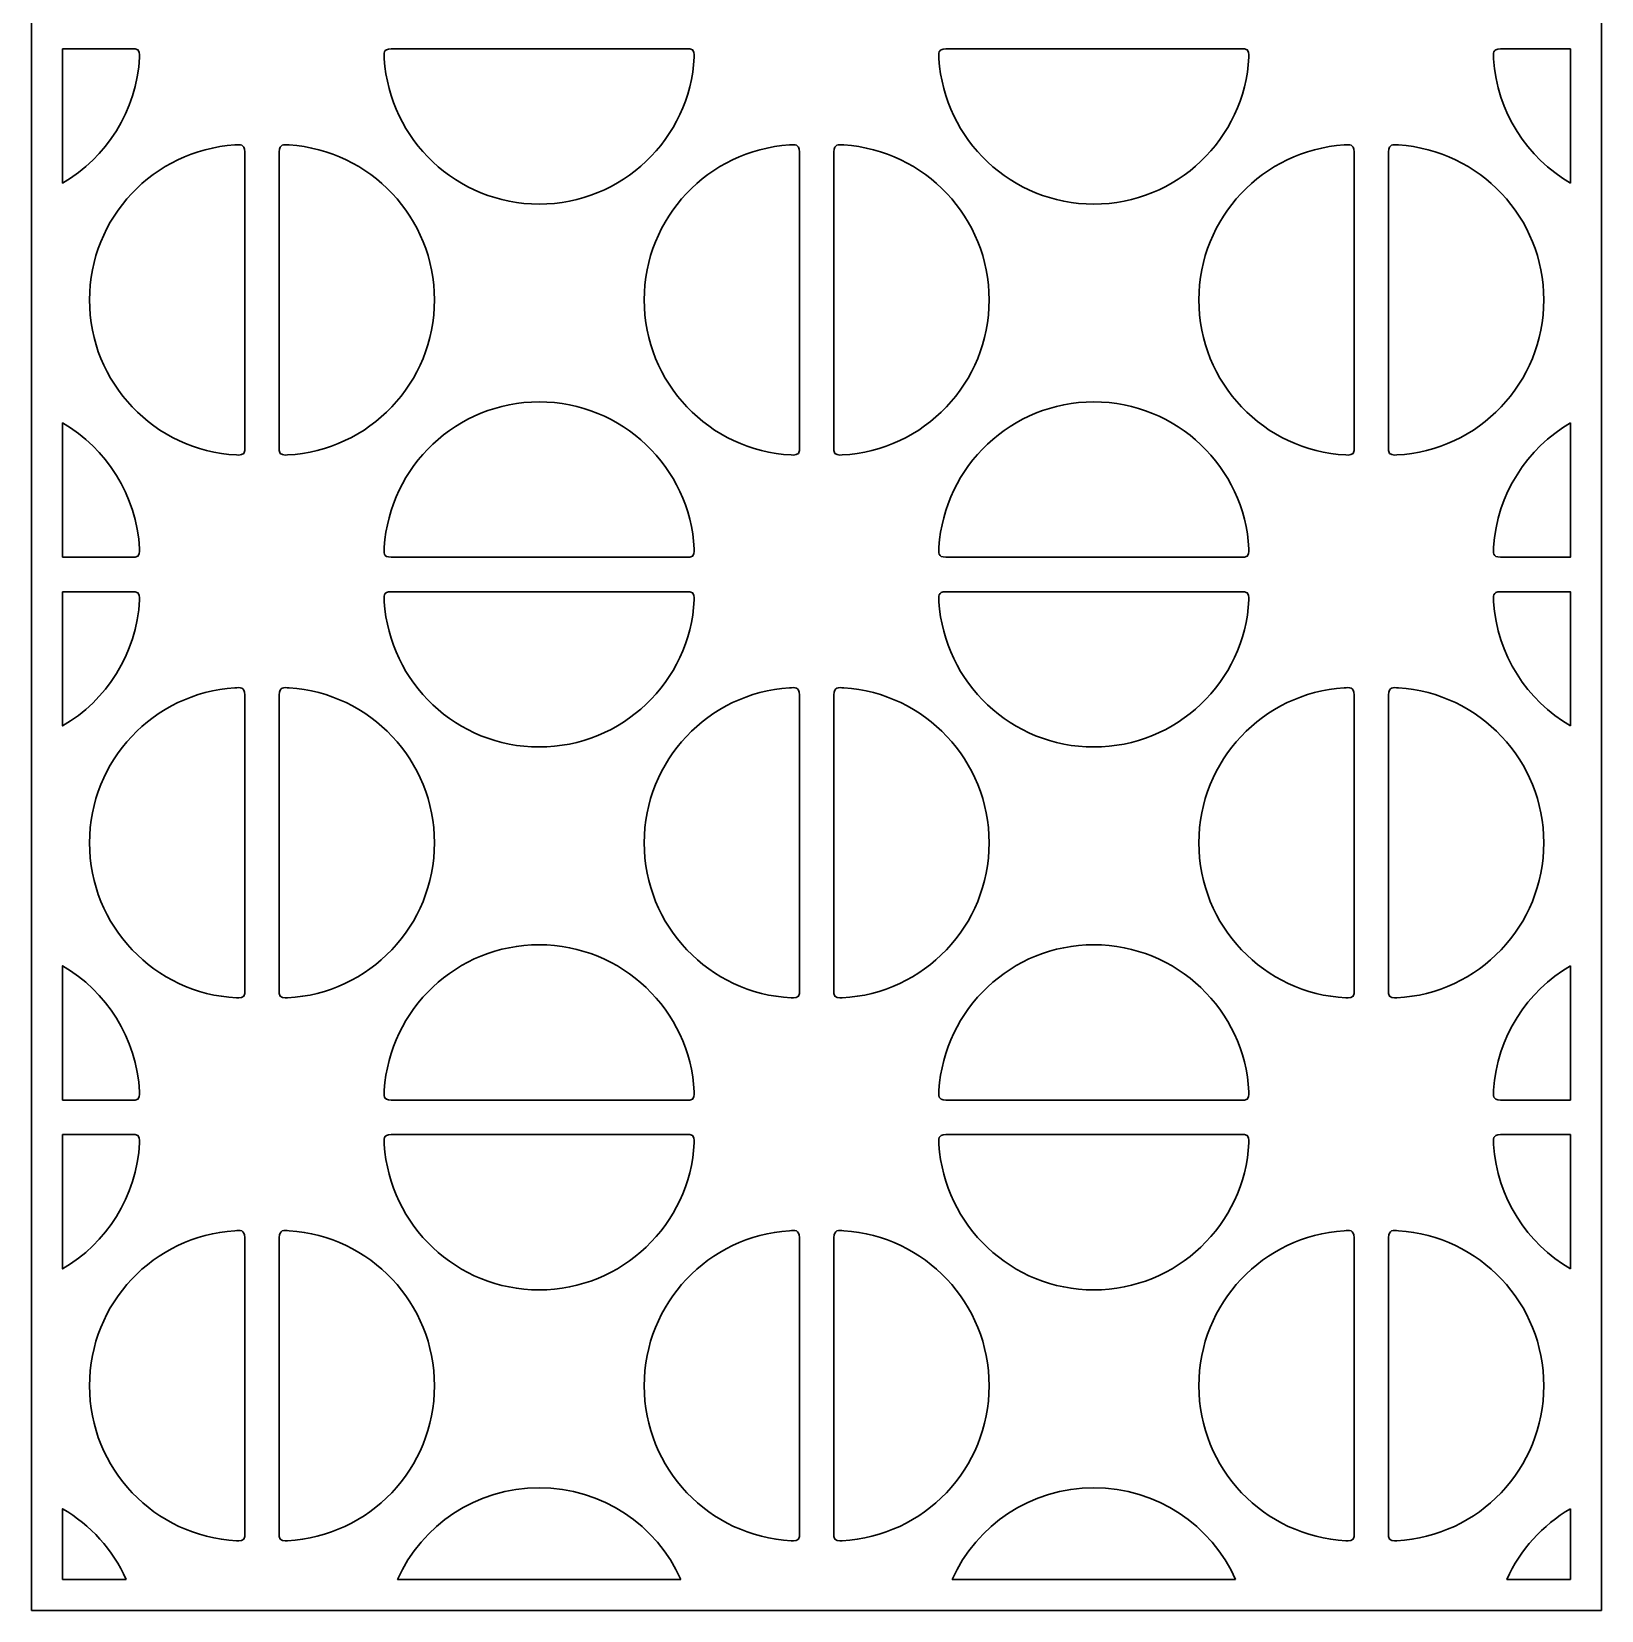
# Model space of a CAD drawing. Header units: centimetres. Extents: x -8.8 to -2.9, y -2.8 to 9.
# Drawn here: x -8.79 to -2.91, y -2.82 to 3.09 of the extents above; entities that cross this region are included whole.
import ezdxf

# ---------------------------------------------------------------- set-up
doc = ezdxf.new("R2010")
doc.units = ezdxf.units.CM
doc.header["$MEASUREMENT"] = 0
doc.layers.add('layer 1', color=7, linetype='Continuous')

msp = doc.modelspace()

# ---------------------------------------------------------------- linework, layer by layer
at = {"layer": 'layer 1', "color": 250, "lineweight": 30}
for points, knots in [([(-8.78518, 9.00077), (-8.78518, 9.00077), (-2.90645, 9.00077), (-2.90645, 9.00077), (-2.90645, 9.00077), (-2.90645, 9.00077), (-2.90645, -2.82063), (-2.90645, -2.82063), (-2.90645, -2.82063), (-2.90645, -2.82063), (-8.78518, -2.82063), (-8.78518, -2.82063), (-8.78518, -2.82063), (-8.78518, -2.82063), (-8.78518, 9.00077), (-8.78518, 9.00077)], [0, 0, 0, 0, 0.2, 0.2, 0.2, 0.2, 0.4, 0.4, 0.4, 0.4, 0.6, 0.6, 0.6, 0.6, 1, 1, 1, 1]), ([(-8.66925, 3.02538), (-8.66925, 3.02538), (-8.3971, 3.02538), (-8.3971, 3.02538), (-8.3971, 3.02538), (-8.37933, 3.02538), (-8.38033, 3.00256), (-8.38087, 2.99461), (-8.38087, 2.99461), (-8.3914, 2.79304), (-8.50465, 2.61863), (-8.66925, 2.52276), (-8.66925, 2.52276), (-8.66925, 2.52276), (-8.66925, 3.02538), (-8.66925, 3.02538)], [0, 0, 0, 0, 0.2, 0.2, 0.2, 0.2, 0.4, 0.4, 0.4, 0.4, 0.6, 0.6, 0.6, 0.6, 1, 1, 1, 1]), ([(-6.88419, 3.02538), (-6.88419, 3.02538), (-6.31998, 3.02538), (-6.31998, 3.02538), (-6.31998, 3.02538), (-6.30221, 3.02538), (-6.30321, 3.00256), (-6.30375, 2.99461), (-6.30375, 2.99461), (-6.31977, 2.68794), (-6.57355, 2.44412), (-6.88419, 2.44412), (-6.88419, 2.44412), (-7.19262, 2.44412), (-7.44501, 2.68448), (-7.46427, 2.98806), (-7.46427, 2.98806), (-7.46601, 3.00865), (-7.46872, 3.02501), (-7.43872, 3.02538), (-7.43872, 3.02538), (-7.43872, 3.02538), (-6.88419, 3.02538), (-6.88419, 3.02538)], [0, 0, 0, 0, 0.1428571, 0.1428571, 0.1428571, 0.1428571, 0.2857143, 0.2857143, 0.2857143, 0.2857143, 0.4285714, 0.4285714, 0.4285714, 0.4285714, 0.5714286, 0.5714286, 0.5714286, 0.5714286, 0.7142857, 0.7142857, 0.7142857, 0.7142857, 1, 1, 1, 1]), ([(-4.80706, 3.02538), (-4.80706, 3.02538), (-4.24286, 3.02538), (-4.24286, 3.02538), (-4.24286, 3.02538), (-4.22508, 3.02538), (-4.22609, 3.00256), (-4.22662, 2.99461), (-4.22662, 2.99461), (-4.24264, 2.68794), (-4.49643, 2.44412), (-4.80706, 2.44412), (-4.80706, 2.44412), (-5.1155, 2.44412), (-5.36788, 2.68448), (-5.38715, 2.98806), (-5.38715, 2.98806), (-5.38888, 3.00865), (-5.3916, 3.02501), (-5.3616, 3.02538), (-5.3616, 3.02538), (-5.3616, 3.02538), (-4.80706, 3.02538), (-4.80706, 3.02538)], [0, 0, 0, 0, 0.1428571, 0.1428571, 0.1428571, 0.1428571, 0.2857143, 0.2857143, 0.2857143, 0.2857143, 0.4285714, 0.4285714, 0.4285714, 0.4285714, 0.5714286, 0.5714286, 0.5714286, 0.5714286, 0.7142857, 0.7142857, 0.7142857, 0.7142857, 1, 1, 1, 1]), ([(-3.02238, 2.52298), (-3.185, 2.61786), (-3.29742, 2.78942), (-3.31002, 2.98806), (-3.31002, 2.98806), (-3.31176, 3.00865), (-3.31448, 3.02501), (-3.28447, 3.02538), (-3.28447, 3.02538), (-3.28447, 3.02538), (-3.02238, 3.02538), (-3.02238, 3.02538), (-3.02238, 3.02538), (-3.02238, 3.02538), (-3.02238, 2.52298), (-3.02238, 2.52298)], [0, 0, 0, 0, 0.2, 0.2, 0.2, 0.2, 0.4, 0.4, 0.4, 0.4, 0.6, 0.6, 0.6, 0.6, 1, 1, 1, 1]), ([(-7.98702, 2.08544), (-7.98702, 2.08544), (-7.98702, 1.52123), (-7.98702, 1.52123), (-7.98702, 1.52123), (-7.98702, 1.50346), (-8.00984, 1.50446), (-8.01779, 1.505), (-8.01779, 1.505), (-8.32446, 1.52102), (-8.56828, 1.7748), (-8.56828, 2.08544), (-8.56828, 2.08544), (-8.56828, 2.39387), (-8.32792, 2.64626), (-8.02433, 2.66552), (-8.02433, 2.66552), (-8.00375, 2.66726), (-7.98739, 2.66997), (-7.98702, 2.63997), (-7.98702, 2.63997), (-7.98702, 2.63997), (-7.98702, 2.08544), (-7.98702, 2.08544)], [0, 0, 0, 0, 0.1428571, 0.1428571, 0.1428571, 0.1428571, 0.2857143, 0.2857143, 0.2857143, 0.2857143, 0.4285714, 0.4285714, 0.4285714, 0.4285714, 0.5714286, 0.5714286, 0.5714286, 0.5714286, 0.7142857, 0.7142857, 0.7142857, 0.7142857, 1, 1, 1, 1]), ([(-7.85764, 2.08544), (-7.85764, 2.08544), (-7.85764, 1.52123), (-7.85764, 1.52123), (-7.85764, 1.52123), (-7.85764, 1.50346), (-7.83482, 1.50446), (-7.82687, 1.505), (-7.82687, 1.505), (-7.5202, 1.52102), (-7.27638, 1.7748), (-7.27638, 2.08544), (-7.27638, 2.08544), (-7.27638, 2.39387), (-7.51674, 2.64626), (-7.82032, 2.66552), (-7.82032, 2.66552), (-7.84091, 2.66726), (-7.85727, 2.66997), (-7.85764, 2.63997), (-7.85764, 2.63997), (-7.85764, 2.63997), (-7.85764, 2.08544), (-7.85764, 2.08544)], [0, 0, 0, 0, 0.1428571, 0.1428571, 0.1428571, 0.1428571, 0.2857143, 0.2857143, 0.2857143, 0.2857143, 0.4285714, 0.4285714, 0.4285714, 0.4285714, 0.5714286, 0.5714286, 0.5714286, 0.5714286, 0.7142857, 0.7142857, 0.7142857, 0.7142857, 1, 1, 1, 1]), ([(-5.9099, 2.08544), (-5.9099, 2.08544), (-5.9099, 1.52123), (-5.9099, 1.52123), (-5.9099, 1.52123), (-5.9099, 1.50346), (-5.93272, 1.50446), (-5.94066, 1.505), (-5.94066, 1.505), (-6.24733, 1.52102), (-6.49115, 1.7748), (-6.49115, 2.08544), (-6.49115, 2.08544), (-6.49115, 2.39387), (-6.25079, 2.64626), (-5.94721, 2.66552), (-5.94721, 2.66552), (-5.92662, 2.66726), (-5.91026, 2.66997), (-5.9099, 2.63997), (-5.9099, 2.63997), (-5.9099, 2.63997), (-5.9099, 2.08544), (-5.9099, 2.08544)], [0, 0, 0, 0, 0.1428571, 0.1428571, 0.1428571, 0.1428571, 0.2857143, 0.2857143, 0.2857143, 0.2857143, 0.4285714, 0.4285714, 0.4285714, 0.4285714, 0.5714286, 0.5714286, 0.5714286, 0.5714286, 0.7142857, 0.7142857, 0.7142857, 0.7142857, 1, 1, 1, 1]), ([(-5.78052, 2.08544), (-5.78052, 2.08544), (-5.78052, 1.52123), (-5.78052, 1.52123), (-5.78052, 1.52123), (-5.78052, 1.50346), (-5.75769, 1.50446), (-5.74974, 1.505), (-5.74974, 1.505), (-5.44308, 1.52102), (-5.19926, 1.7748), (-5.19926, 2.08544), (-5.19926, 2.08544), (-5.19926, 2.39387), (-5.43961, 2.64626), (-5.7432, 2.66552), (-5.7432, 2.66552), (-5.76379, 2.66726), (-5.78015, 2.66997), (-5.78052, 2.63997), (-5.78052, 2.63997), (-5.78052, 2.63997), (-5.78052, 2.08544), (-5.78052, 2.08544)], [0, 0, 0, 0, 0.1428571, 0.1428571, 0.1428571, 0.1428571, 0.2857143, 0.2857143, 0.2857143, 0.2857143, 0.4285714, 0.4285714, 0.4285714, 0.4285714, 0.5714286, 0.5714286, 0.5714286, 0.5714286, 0.7142857, 0.7142857, 0.7142857, 0.7142857, 1, 1, 1, 1]), ([(-3.83277, 2.08544), (-3.83277, 2.08544), (-3.83277, 1.52123), (-3.83277, 1.52123), (-3.83277, 1.52123), (-3.83277, 1.50346), (-3.85559, 1.50446), (-3.86354, 1.505), (-3.86354, 1.505), (-4.17021, 1.52102), (-4.41403, 1.7748), (-4.41403, 2.08544), (-4.41403, 2.08544), (-4.41403, 2.39387), (-4.17367, 2.64626), (-3.87009, 2.66552), (-3.87009, 2.66552), (-3.8495, 2.66726), (-3.83314, 2.66997), (-3.83277, 2.63997), (-3.83277, 2.63997), (-3.83277, 2.63997), (-3.83277, 2.08544), (-3.83277, 2.08544)], [0, 0, 0, 0, 0.1428571, 0.1428571, 0.1428571, 0.1428571, 0.2857143, 0.2857143, 0.2857143, 0.2857143, 0.4285714, 0.4285714, 0.4285714, 0.4285714, 0.5714286, 0.5714286, 0.5714286, 0.5714286, 0.7142857, 0.7142857, 0.7142857, 0.7142857, 1, 1, 1, 1]), ([(-3.70339, 2.08544), (-3.70339, 2.08544), (-3.70339, 1.52123), (-3.70339, 1.52123), (-3.70339, 1.52123), (-3.70339, 1.50346), (-3.68057, 1.50446), (-3.67262, 1.505), (-3.67262, 1.505), (-3.36595, 1.52102), (-3.12213, 1.7748), (-3.12213, 2.08544), (-3.12213, 2.08544), (-3.12213, 2.39387), (-3.36249, 2.64626), (-3.66608, 2.66552), (-3.66608, 2.66552), (-3.68666, 2.66726), (-3.70303, 2.66997), (-3.70339, 2.63997), (-3.70339, 2.63997), (-3.70339, 2.63997), (-3.70339, 2.08544), (-3.70339, 2.08544)], [0, 0, 0, 0, 0.1428571, 0.1428571, 0.1428571, 0.1428571, 0.2857143, 0.2857143, 0.2857143, 0.2857143, 0.4285714, 0.4285714, 0.4285714, 0.4285714, 0.5714286, 0.5714286, 0.5714286, 0.5714286, 0.7142857, 0.7142857, 0.7142857, 0.7142857, 1, 1, 1, 1]), ([(-6.88419, 1.12239), (-6.88419, 1.12239), (-6.31998, 1.12239), (-6.31998, 1.12239), (-6.31998, 1.12239), (-6.30221, 1.12239), (-6.30321, 1.14521), (-6.30375, 1.15316), (-6.30375, 1.15316), (-6.31977, 1.45983), (-6.57355, 1.70365), (-6.88419, 1.70365), (-6.88419, 1.70365), (-7.19262, 1.70365), (-7.44501, 1.46329), (-7.46427, 1.15971), (-7.46427, 1.15971), (-7.46601, 1.13912), (-7.46872, 1.12276), (-7.43872, 1.12239), (-7.43872, 1.12239), (-7.43872, 1.12239), (-6.88419, 1.12239), (-6.88419, 1.12239)], [0, 0, 0, 0, 0.1428571, 0.1428571, 0.1428571, 0.1428571, 0.2857143, 0.2857143, 0.2857143, 0.2857143, 0.4285714, 0.4285714, 0.4285714, 0.4285714, 0.5714286, 0.5714286, 0.5714286, 0.5714286, 0.7142857, 0.7142857, 0.7142857, 0.7142857, 1, 1, 1, 1]), ([(-4.80706, 1.12239), (-4.80706, 1.12239), (-4.24286, 1.12239), (-4.24286, 1.12239), (-4.24286, 1.12239), (-4.22508, 1.12239), (-4.22609, 1.14521), (-4.22662, 1.15316), (-4.22662, 1.15316), (-4.24264, 1.45983), (-4.49643, 1.70365), (-4.80706, 1.70365), (-4.80706, 1.70365), (-5.1155, 1.70365), (-5.36788, 1.46329), (-5.38715, 1.15971), (-5.38715, 1.15971), (-5.38888, 1.13912), (-5.3916, 1.12276), (-5.3616, 1.12239), (-5.3616, 1.12239), (-5.3616, 1.12239), (-4.80706, 1.12239), (-4.80706, 1.12239)], [0, 0, 0, 0, 0.1428571, 0.1428571, 0.1428571, 0.1428571, 0.2857143, 0.2857143, 0.2857143, 0.2857143, 0.4285714, 0.4285714, 0.4285714, 0.4285714, 0.5714286, 0.5714286, 0.5714286, 0.5714286, 0.7142857, 0.7142857, 0.7142857, 0.7142857, 1, 1, 1, 1]), ([(-8.66925, 1.12239), (-8.66925, 1.12239), (-8.3971, 1.12239), (-8.3971, 1.12239), (-8.3971, 1.12239), (-8.37933, 1.12239), (-8.38033, 1.14521), (-8.38087, 1.15316), (-8.38087, 1.15316), (-8.3914, 1.35473), (-8.50465, 1.52915), (-8.66925, 1.62502), (-8.66925, 1.62502), (-8.66925, 1.62502), (-8.66925, 1.12239), (-8.66925, 1.12239)], [0, 0, 0, 0, 0.2, 0.2, 0.2, 0.2, 0.4, 0.4, 0.4, 0.4, 0.6, 0.6, 0.6, 0.6, 1, 1, 1, 1]), ([(-3.02238, 1.6248), (-3.185, 1.52992), (-3.29742, 1.35835), (-3.31002, 1.15971), (-3.31002, 1.15971), (-3.31176, 1.13912), (-3.31448, 1.12276), (-3.28447, 1.12239), (-3.28447, 1.12239), (-3.28447, 1.12239), (-3.02238, 1.12239), (-3.02238, 1.12239), (-3.02238, 1.12239), (-3.02238, 1.12239), (-3.02238, 1.6248), (-3.02238, 1.6248)], [0, 0, 0, 0, 0.2, 0.2, 0.2, 0.2, 0.4, 0.4, 0.4, 0.4, 0.6, 0.6, 0.6, 0.6, 1, 1, 1, 1]), ([(-8.66925, 0.99302), (-8.66925, 0.99302), (-8.3971, 0.99302), (-8.3971, 0.99302), (-8.3971, 0.99302), (-8.37933, 0.99302), (-8.38033, 0.97019), (-8.38087, 0.96225), (-8.38087, 0.96225), (-8.3914, 0.76068), (-8.50465, 0.58627), (-8.66925, 0.49039), (-8.66925, 0.49039), (-8.66925, 0.49039), (-8.66925, 0.99302), (-8.66925, 0.99302)], [0, 0, 0, 0, 0.2, 0.2, 0.2, 0.2, 0.4, 0.4, 0.4, 0.4, 0.6, 0.6, 0.6, 0.6, 1, 1, 1, 1]), ([(-6.88419, 0.99302), (-6.88419, 0.99302), (-6.31998, 0.99302), (-6.31998, 0.99302), (-6.31998, 0.99302), (-6.30221, 0.99302), (-6.30321, 0.97019), (-6.30375, 0.96225), (-6.30375, 0.96225), (-6.31977, 0.65558), (-6.57355, 0.41176), (-6.88419, 0.41176), (-6.88419, 0.41176), (-7.19262, 0.41176), (-7.44501, 0.65212), (-7.46427, 0.9557), (-7.46427, 0.9557), (-7.46601, 0.97629), (-7.46872, 0.99265), (-7.43872, 0.99302), (-7.43872, 0.99302), (-7.43872, 0.99302), (-6.88419, 0.99302), (-6.88419, 0.99302)], [0, 0, 0, 0, 0.1428571, 0.1428571, 0.1428571, 0.1428571, 0.2857143, 0.2857143, 0.2857143, 0.2857143, 0.4285714, 0.4285714, 0.4285714, 0.4285714, 0.5714286, 0.5714286, 0.5714286, 0.5714286, 0.7142857, 0.7142857, 0.7142857, 0.7142857, 1, 1, 1, 1]), ([(-4.80706, 0.99302), (-4.80706, 0.99302), (-4.24286, 0.99302), (-4.24286, 0.99302), (-4.24286, 0.99302), (-4.22508, 0.99302), (-4.22609, 0.97019), (-4.22662, 0.96225), (-4.22662, 0.96225), (-4.24264, 0.65558), (-4.49643, 0.41176), (-4.80706, 0.41176), (-4.80706, 0.41176), (-5.1155, 0.41176), (-5.36788, 0.65212), (-5.38715, 0.9557), (-5.38715, 0.9557), (-5.38888, 0.97629), (-5.3916, 0.99265), (-5.3616, 0.99302), (-5.3616, 0.99302), (-5.3616, 0.99302), (-4.80706, 0.99302), (-4.80706, 0.99302)], [0, 0, 0, 0, 0.1428571, 0.1428571, 0.1428571, 0.1428571, 0.2857143, 0.2857143, 0.2857143, 0.2857143, 0.4285714, 0.4285714, 0.4285714, 0.4285714, 0.5714286, 0.5714286, 0.5714286, 0.5714286, 0.7142857, 0.7142857, 0.7142857, 0.7142857, 1, 1, 1, 1]), ([(-3.02238, 0.49062), (-3.185, 0.5855), (-3.29742, 0.75706), (-3.31002, 0.9557), (-3.31002, 0.9557), (-3.31176, 0.97629), (-3.31448, 0.99265), (-3.28447, 0.99302), (-3.28447, 0.99302), (-3.28447, 0.99302), (-3.02238, 0.99302), (-3.02238, 0.99302), (-3.02238, 0.99302), (-3.02238, 0.99302), (-3.02238, 0.49062), (-3.02238, 0.49062)], [0, 0, 0, 0, 0.2, 0.2, 0.2, 0.2, 0.4, 0.4, 0.4, 0.4, 0.6, 0.6, 0.6, 0.6, 1, 1, 1, 1]), ([(-7.98702, 0.05307), (-7.98702, 0.05307), (-7.98702, -0.51114), (-7.98702, -0.51114), (-7.98702, -0.51114), (-7.98702, -0.52891), (-8.00984, -0.52791), (-8.01779, -0.52737), (-8.01779, -0.52737), (-8.32446, -0.51135), (-8.56828, -0.25756), (-8.56828, 0.05307), (-8.56828, 0.05307), (-8.56828, 0.36151), (-8.32792, 0.61389), (-8.02433, 0.63316), (-8.02433, 0.63316), (-8.00375, 0.63489), (-7.98739, 0.63761), (-7.98702, 0.60761), (-7.98702, 0.60761), (-7.98702, 0.60761), (-7.98702, 0.05307), (-7.98702, 0.05307)], [0, 0, 0, 0, 0.1428571, 0.1428571, 0.1428571, 0.1428571, 0.2857143, 0.2857143, 0.2857143, 0.2857143, 0.4285714, 0.4285714, 0.4285714, 0.4285714, 0.5714286, 0.5714286, 0.5714286, 0.5714286, 0.7142857, 0.7142857, 0.7142857, 0.7142857, 1, 1, 1, 1]), ([(-7.85764, 0.05307), (-7.85764, 0.05307), (-7.85764, -0.51114), (-7.85764, -0.51114), (-7.85764, -0.51114), (-7.85764, -0.52891), (-7.83482, -0.52791), (-7.82687, -0.52737), (-7.82687, -0.52737), (-7.5202, -0.51135), (-7.27638, -0.25756), (-7.27638, 0.05307), (-7.27638, 0.05307), (-7.27638, 0.36151), (-7.51674, 0.61389), (-7.82032, 0.63316), (-7.82032, 0.63316), (-7.84091, 0.63489), (-7.85727, 0.63761), (-7.85764, 0.60761), (-7.85764, 0.60761), (-7.85764, 0.60761), (-7.85764, 0.05307), (-7.85764, 0.05307)], [0, 0, 0, 0, 0.1428571, 0.1428571, 0.1428571, 0.1428571, 0.2857143, 0.2857143, 0.2857143, 0.2857143, 0.4285714, 0.4285714, 0.4285714, 0.4285714, 0.5714286, 0.5714286, 0.5714286, 0.5714286, 0.7142857, 0.7142857, 0.7142857, 0.7142857, 1, 1, 1, 1]), ([(-5.9099, 0.05307), (-5.9099, 0.05307), (-5.9099, -0.51114), (-5.9099, -0.51114), (-5.9099, -0.51114), (-5.9099, -0.52891), (-5.93272, -0.52791), (-5.94066, -0.52737), (-5.94066, -0.52737), (-6.24733, -0.51135), (-6.49115, -0.25756), (-6.49115, 0.05307), (-6.49115, 0.05307), (-6.49115, 0.36151), (-6.25079, 0.61389), (-5.94721, 0.63316), (-5.94721, 0.63316), (-5.92662, 0.63489), (-5.91026, 0.63761), (-5.9099, 0.60761), (-5.9099, 0.60761), (-5.9099, 0.60761), (-5.9099, 0.05307), (-5.9099, 0.05307)], [0, 0, 0, 0, 0.1428571, 0.1428571, 0.1428571, 0.1428571, 0.2857143, 0.2857143, 0.2857143, 0.2857143, 0.4285714, 0.4285714, 0.4285714, 0.4285714, 0.5714286, 0.5714286, 0.5714286, 0.5714286, 0.7142857, 0.7142857, 0.7142857, 0.7142857, 1, 1, 1, 1]), ([(-5.78052, 0.05307), (-5.78052, 0.05307), (-5.78052, -0.51114), (-5.78052, -0.51114), (-5.78052, -0.51114), (-5.78052, -0.52891), (-5.75769, -0.52791), (-5.74974, -0.52737), (-5.74974, -0.52737), (-5.44308, -0.51135), (-5.19926, -0.25756), (-5.19926, 0.05307), (-5.19926, 0.05307), (-5.19926, 0.36151), (-5.43961, 0.61389), (-5.7432, 0.63316), (-5.7432, 0.63316), (-5.76379, 0.63489), (-5.78015, 0.63761), (-5.78052, 0.60761), (-5.78052, 0.60761), (-5.78052, 0.60761), (-5.78052, 0.05307), (-5.78052, 0.05307)], [0, 0, 0, 0, 0.1428571, 0.1428571, 0.1428571, 0.1428571, 0.2857143, 0.2857143, 0.2857143, 0.2857143, 0.4285714, 0.4285714, 0.4285714, 0.4285714, 0.5714286, 0.5714286, 0.5714286, 0.5714286, 0.7142857, 0.7142857, 0.7142857, 0.7142857, 1, 1, 1, 1]), ([(-3.83277, 0.05307), (-3.83277, 0.05307), (-3.83277, -0.51114), (-3.83277, -0.51114), (-3.83277, -0.51114), (-3.83277, -0.52891), (-3.85559, -0.52791), (-3.86354, -0.52737), (-3.86354, -0.52737), (-4.17021, -0.51135), (-4.41403, -0.25756), (-4.41403, 0.05307), (-4.41403, 0.05307), (-4.41403, 0.36151), (-4.17367, 0.61389), (-3.87009, 0.63316), (-3.87009, 0.63316), (-3.8495, 0.63489), (-3.83314, 0.63761), (-3.83277, 0.60761), (-3.83277, 0.60761), (-3.83277, 0.60761), (-3.83277, 0.05307), (-3.83277, 0.05307)], [0, 0, 0, 0, 0.1428571, 0.1428571, 0.1428571, 0.1428571, 0.2857143, 0.2857143, 0.2857143, 0.2857143, 0.4285714, 0.4285714, 0.4285714, 0.4285714, 0.5714286, 0.5714286, 0.5714286, 0.5714286, 0.7142857, 0.7142857, 0.7142857, 0.7142857, 1, 1, 1, 1]), ([(-3.70339, 0.05307), (-3.70339, 0.05307), (-3.70339, -0.51114), (-3.70339, -0.51114), (-3.70339, -0.51114), (-3.70339, -0.52891), (-3.68057, -0.52791), (-3.67262, -0.52737), (-3.67262, -0.52737), (-3.36595, -0.51135), (-3.12213, -0.25756), (-3.12213, 0.05307), (-3.12213, 0.05307), (-3.12213, 0.36151), (-3.36249, 0.61389), (-3.66608, 0.63316), (-3.66608, 0.63316), (-3.68666, 0.63489), (-3.70303, 0.63761), (-3.70339, 0.60761), (-3.70339, 0.60761), (-3.70339, 0.60761), (-3.70339, 0.05307), (-3.70339, 0.05307)], [0, 0, 0, 0, 0.1428571, 0.1428571, 0.1428571, 0.1428571, 0.2857143, 0.2857143, 0.2857143, 0.2857143, 0.4285714, 0.4285714, 0.4285714, 0.4285714, 0.5714286, 0.5714286, 0.5714286, 0.5714286, 0.7142857, 0.7142857, 0.7142857, 0.7142857, 1, 1, 1, 1]), ([(-6.88419, -0.90997), (-6.88419, -0.90997), (-6.31998, -0.90997), (-6.31998, -0.90997), (-6.31998, -0.90997), (-6.30221, -0.90997), (-6.30321, -0.88715), (-6.30375, -0.8792), (-6.30375, -0.8792), (-6.31977, -0.57254), (-6.57355, -0.32871), (-6.88419, -0.32871), (-6.88419, -0.32871), (-7.19262, -0.32871), (-7.44501, -0.56907), (-7.46427, -0.87266), (-7.46427, -0.87266), (-7.46601, -0.89324), (-7.46872, -0.9096), (-7.43872, -0.90997), (-7.43872, -0.90997), (-7.43872, -0.90997), (-6.88419, -0.90997), (-6.88419, -0.90997)], [0, 0, 0, 0, 0.1428571, 0.1428571, 0.1428571, 0.1428571, 0.2857143, 0.2857143, 0.2857143, 0.2857143, 0.4285714, 0.4285714, 0.4285714, 0.4285714, 0.5714286, 0.5714286, 0.5714286, 0.5714286, 0.7142857, 0.7142857, 0.7142857, 0.7142857, 1, 1, 1, 1]), ([(-4.80706, -0.90997), (-4.80706, -0.90997), (-4.24286, -0.90997), (-4.24286, -0.90997), (-4.24286, -0.90997), (-4.22508, -0.90997), (-4.22609, -0.88715), (-4.22662, -0.8792), (-4.22662, -0.8792), (-4.24264, -0.57254), (-4.49643, -0.32871), (-4.80706, -0.32871), (-4.80706, -0.32871), (-5.1155, -0.32871), (-5.36788, -0.56907), (-5.38715, -0.87266), (-5.38715, -0.87266), (-5.38888, -0.89324), (-5.3916, -0.9096), (-5.3616, -0.90997), (-5.3616, -0.90997), (-5.3616, -0.90997), (-4.80706, -0.90997), (-4.80706, -0.90997)], [0, 0, 0, 0, 0.1428571, 0.1428571, 0.1428571, 0.1428571, 0.2857143, 0.2857143, 0.2857143, 0.2857143, 0.4285714, 0.4285714, 0.4285714, 0.4285714, 0.5714286, 0.5714286, 0.5714286, 0.5714286, 0.7142857, 0.7142857, 0.7142857, 0.7142857, 1, 1, 1, 1]), ([(-8.66925, -0.90997), (-8.66925, -0.90997), (-8.3971, -0.90997), (-8.3971, -0.90997), (-8.3971, -0.90997), (-8.37933, -0.90997), (-8.38033, -0.88715), (-8.38087, -0.8792), (-8.38087, -0.8792), (-8.3914, -0.67763), (-8.50465, -0.50322), (-8.66925, -0.40734), (-8.66925, -0.40734), (-8.66925, -0.40734), (-8.66925, -0.90997), (-8.66925, -0.90997)], [0, 0, 0, 0, 0.2, 0.2, 0.2, 0.2, 0.4, 0.4, 0.4, 0.4, 0.6, 0.6, 0.6, 0.6, 1, 1, 1, 1]), ([(-3.02238, -0.40757), (-3.185, -0.50245), (-3.29742, -0.67401), (-3.31002, -0.87266), (-3.31002, -0.87266), (-3.31176, -0.89324), (-3.31448, -0.9096), (-3.28447, -0.90997), (-3.28447, -0.90997), (-3.28447, -0.90997), (-3.02238, -0.90997), (-3.02238, -0.90997), (-3.02238, -0.90997), (-3.02238, -0.90997), (-3.02238, -0.40757), (-3.02238, -0.40757)], [0, 0, 0, 0, 0.2, 0.2, 0.2, 0.2, 0.4, 0.4, 0.4, 0.4, 0.6, 0.6, 0.6, 0.6, 1, 1, 1, 1]), ([(-8.66925, -1.03935), (-8.66925, -1.03935), (-8.3971, -1.03935), (-8.3971, -1.03935), (-8.3971, -1.03935), (-8.37933, -1.03935), (-8.38033, -1.06217), (-8.38087, -1.07012), (-8.38087, -1.07012), (-8.3914, -1.27169), (-8.50465, -1.4461), (-8.66925, -1.54197), (-8.66925, -1.54197), (-8.66925, -1.54197), (-8.66925, -1.03935), (-8.66925, -1.03935)], [0, 0, 0, 0, 0.2, 0.2, 0.2, 0.2, 0.4, 0.4, 0.4, 0.4, 0.6, 0.6, 0.6, 0.6, 1, 1, 1, 1]), ([(-6.88419, -1.03935), (-6.88419, -1.03935), (-6.31998, -1.03935), (-6.31998, -1.03935), (-6.31998, -1.03935), (-6.30221, -1.03935), (-6.30321, -1.06217), (-6.30375, -1.07012), (-6.30375, -1.07012), (-6.31977, -1.37679), (-6.57355, -1.62061), (-6.88419, -1.62061), (-6.88419, -1.62061), (-7.19262, -1.62061), (-7.44501, -1.38025), (-7.46427, -1.07667), (-7.46427, -1.07667), (-7.46601, -1.05608), (-7.46872, -1.03972), (-7.43872, -1.03935), (-7.43872, -1.03935), (-7.43872, -1.03935), (-6.88419, -1.03935), (-6.88419, -1.03935)], [0, 0, 0, 0, 0.1428571, 0.1428571, 0.1428571, 0.1428571, 0.2857143, 0.2857143, 0.2857143, 0.2857143, 0.4285714, 0.4285714, 0.4285714, 0.4285714, 0.5714286, 0.5714286, 0.5714286, 0.5714286, 0.7142857, 0.7142857, 0.7142857, 0.7142857, 1, 1, 1, 1]), ([(-4.80706, -1.03935), (-4.80706, -1.03935), (-4.24286, -1.03935), (-4.24286, -1.03935), (-4.24286, -1.03935), (-4.22508, -1.03935), (-4.22609, -1.06217), (-4.22662, -1.07012), (-4.22662, -1.07012), (-4.24264, -1.37679), (-4.49643, -1.62061), (-4.80706, -1.62061), (-4.80706, -1.62061), (-5.1155, -1.62061), (-5.36788, -1.38025), (-5.38715, -1.07667), (-5.38715, -1.07667), (-5.38888, -1.05608), (-5.3916, -1.03972), (-5.3616, -1.03935), (-5.3616, -1.03935), (-5.3616, -1.03935), (-4.80706, -1.03935), (-4.80706, -1.03935)], [0, 0, 0, 0, 0.1428571, 0.1428571, 0.1428571, 0.1428571, 0.2857143, 0.2857143, 0.2857143, 0.2857143, 0.4285714, 0.4285714, 0.4285714, 0.4285714, 0.5714286, 0.5714286, 0.5714286, 0.5714286, 0.7142857, 0.7142857, 0.7142857, 0.7142857, 1, 1, 1, 1]), ([(-3.02238, -1.54175), (-3.185, -1.44687), (-3.29742, -1.27531), (-3.31002, -1.07667), (-3.31002, -1.07667), (-3.31176, -1.05608), (-3.31448, -1.03972), (-3.28447, -1.03935), (-3.28447, -1.03935), (-3.28447, -1.03935), (-3.02238, -1.03935), (-3.02238, -1.03935), (-3.02238, -1.03935), (-3.02238, -1.03935), (-3.02238, -1.54175), (-3.02238, -1.54175)], [0, 0, 0, 0, 0.2, 0.2, 0.2, 0.2, 0.4, 0.4, 0.4, 0.4, 0.6, 0.6, 0.6, 0.6, 1, 1, 1, 1]), ([(-7.98702, -1.97929), (-7.98702, -1.97929), (-7.98702, -2.5435), (-7.98702, -2.5435), (-7.98702, -2.5435), (-7.98702, -2.56127), (-8.00984, -2.56027), (-8.01779, -2.55973), (-8.01779, -2.55973), (-8.32446, -2.54371), (-8.56828, -2.28993), (-8.56828, -1.97929), (-8.56828, -1.97929), (-8.56828, -1.67086), (-8.32792, -1.41847), (-8.02433, -1.39921), (-8.02433, -1.39921), (-8.00375, -1.39747), (-7.98739, -1.39476), (-7.98702, -1.42476), (-7.98702, -1.42476), (-7.98702, -1.42476), (-7.98702, -1.97929), (-7.98702, -1.97929)], [0, 0, 0, 0, 0.1428571, 0.1428571, 0.1428571, 0.1428571, 0.2857143, 0.2857143, 0.2857143, 0.2857143, 0.4285714, 0.4285714, 0.4285714, 0.4285714, 0.5714286, 0.5714286, 0.5714286, 0.5714286, 0.7142857, 0.7142857, 0.7142857, 0.7142857, 1, 1, 1, 1]), ([(-7.85764, -1.97929), (-7.85764, -1.97929), (-7.85764, -2.5435), (-7.85764, -2.5435), (-7.85764, -2.5435), (-7.85764, -2.56127), (-7.83482, -2.56027), (-7.82687, -2.55973), (-7.82687, -2.55973), (-7.5202, -2.54371), (-7.27638, -2.28993), (-7.27638, -1.97929), (-7.27638, -1.97929), (-7.27638, -1.67086), (-7.51674, -1.41847), (-7.82032, -1.39921), (-7.82032, -1.39921), (-7.84091, -1.39747), (-7.85727, -1.39476), (-7.85764, -1.42476), (-7.85764, -1.42476), (-7.85764, -1.42476), (-7.85764, -1.97929), (-7.85764, -1.97929)], [0, 0, 0, 0, 0.1428571, 0.1428571, 0.1428571, 0.1428571, 0.2857143, 0.2857143, 0.2857143, 0.2857143, 0.4285714, 0.4285714, 0.4285714, 0.4285714, 0.5714286, 0.5714286, 0.5714286, 0.5714286, 0.7142857, 0.7142857, 0.7142857, 0.7142857, 1, 1, 1, 1]), ([(-5.9099, -1.97929), (-5.9099, -1.97929), (-5.9099, -2.5435), (-5.9099, -2.5435), (-5.9099, -2.5435), (-5.9099, -2.56127), (-5.93272, -2.56027), (-5.94066, -2.55973), (-5.94066, -2.55973), (-6.24733, -2.54371), (-6.49115, -2.28993), (-6.49115, -1.97929), (-6.49115, -1.97929), (-6.49115, -1.67086), (-6.25079, -1.41847), (-5.94721, -1.39921), (-5.94721, -1.39921), (-5.92662, -1.39747), (-5.91026, -1.39476), (-5.9099, -1.42476), (-5.9099, -1.42476), (-5.9099, -1.42476), (-5.9099, -1.97929), (-5.9099, -1.97929)], [0, 0, 0, 0, 0.1428571, 0.1428571, 0.1428571, 0.1428571, 0.2857143, 0.2857143, 0.2857143, 0.2857143, 0.4285714, 0.4285714, 0.4285714, 0.4285714, 0.5714286, 0.5714286, 0.5714286, 0.5714286, 0.7142857, 0.7142857, 0.7142857, 0.7142857, 1, 1, 1, 1]), ([(-5.78052, -1.97929), (-5.78052, -1.97929), (-5.78052, -2.5435), (-5.78052, -2.5435), (-5.78052, -2.5435), (-5.78052, -2.56127), (-5.75769, -2.56027), (-5.74974, -2.55973), (-5.74974, -2.55973), (-5.44308, -2.54371), (-5.19926, -2.28993), (-5.19926, -1.97929), (-5.19926, -1.97929), (-5.19926, -1.67086), (-5.43961, -1.41847), (-5.7432, -1.39921), (-5.7432, -1.39921), (-5.76379, -1.39747), (-5.78015, -1.39476), (-5.78052, -1.42476), (-5.78052, -1.42476), (-5.78052, -1.42476), (-5.78052, -1.97929), (-5.78052, -1.97929)], [0, 0, 0, 0, 0.1428571, 0.1428571, 0.1428571, 0.1428571, 0.2857143, 0.2857143, 0.2857143, 0.2857143, 0.4285714, 0.4285714, 0.4285714, 0.4285714, 0.5714286, 0.5714286, 0.5714286, 0.5714286, 0.7142857, 0.7142857, 0.7142857, 0.7142857, 1, 1, 1, 1]), ([(-3.83277, -1.97929), (-3.83277, -1.97929), (-3.83277, -2.5435), (-3.83277, -2.5435), (-3.83277, -2.5435), (-3.83277, -2.56127), (-3.85559, -2.56027), (-3.86354, -2.55973), (-3.86354, -2.55973), (-4.17021, -2.54371), (-4.41403, -2.28993), (-4.41403, -1.97929), (-4.41403, -1.97929), (-4.41403, -1.67086), (-4.17367, -1.41847), (-3.87009, -1.39921), (-3.87009, -1.39921), (-3.8495, -1.39747), (-3.83314, -1.39476), (-3.83277, -1.42476), (-3.83277, -1.42476), (-3.83277, -1.42476), (-3.83277, -1.97929), (-3.83277, -1.97929)], [0, 0, 0, 0, 0.1428571, 0.1428571, 0.1428571, 0.1428571, 0.2857143, 0.2857143, 0.2857143, 0.2857143, 0.4285714, 0.4285714, 0.4285714, 0.4285714, 0.5714286, 0.5714286, 0.5714286, 0.5714286, 0.7142857, 0.7142857, 0.7142857, 0.7142857, 1, 1, 1, 1]), ([(-3.70339, -1.97929), (-3.70339, -1.97929), (-3.70339, -2.5435), (-3.70339, -2.5435), (-3.70339, -2.5435), (-3.70339, -2.56127), (-3.68057, -2.56027), (-3.67262, -2.55973), (-3.67262, -2.55973), (-3.36595, -2.54371), (-3.12213, -2.28993), (-3.12213, -1.97929), (-3.12213, -1.97929), (-3.12213, -1.67086), (-3.36249, -1.41847), (-3.66608, -1.39921), (-3.66608, -1.39921), (-3.68666, -1.39747), (-3.70303, -1.39476), (-3.70339, -1.42476), (-3.70339, -1.42476), (-3.70339, -1.42476), (-3.70339, -1.97929), (-3.70339, -1.97929)], [0, 0, 0, 0, 0.1428571, 0.1428571, 0.1428571, 0.1428571, 0.2857143, 0.2857143, 0.2857143, 0.2857143, 0.4285714, 0.4285714, 0.4285714, 0.4285714, 0.5714286, 0.5714286, 0.5714286, 0.5714286, 0.7142857, 0.7142857, 0.7142857, 0.7142857, 1, 1, 1, 1]), ([(-6.35364, -2.7047), (-6.44451, -2.50218), (-6.64789, -2.36108), (-6.88419, -2.36108), (-6.88419, -2.36108), (-7.12051, -2.36108), (-7.32391, -2.50218), (-7.41478, -2.7047), (-7.41478, -2.7047), (-7.41478, -2.7047), (-6.35364, -2.7047), (-6.35364, -2.7047)], [0, 0, 0, 0, 0.25, 0.25, 0.25, 0.25, 0.5, 0.5, 0.5, 0.5, 1, 1, 1, 1]), ([(-4.27652, -2.7047), (-4.36739, -2.50218), (-4.57076, -2.36108), (-4.80706, -2.36108), (-4.80706, -2.36108), (-5.04338, -2.36108), (-5.24679, -2.50218), (-5.33766, -2.7047), (-5.33766, -2.7047), (-5.33766, -2.7047), (-4.27652, -2.7047), (-4.27652, -2.7047)], [0, 0, 0, 0, 0.25, 0.25, 0.25, 0.25, 0.5, 0.5, 0.5, 0.5, 1, 1, 1, 1]), ([(-8.43075, -2.7047), (-8.48068, -2.59342), (-8.56458, -2.50068), (-8.66925, -2.43971), (-8.66925, -2.43971), (-8.66925, -2.43971), (-8.66925, -2.7047), (-8.66925, -2.7047), (-8.66925, -2.7047), (-8.66925, -2.7047), (-8.43075, -2.7047), (-8.43075, -2.7047)], [0, 0, 0, 0, 0.25, 0.25, 0.25, 0.25, 0.5, 0.5, 0.5, 0.5, 1, 1, 1, 1]), ([(-3.02238, -2.43993), (-3.12689, -2.50091), (-3.21066, -2.59355), (-3.26053, -2.7047), (-3.26053, -2.7047), (-3.26053, -2.7047), (-3.02238, -2.7047), (-3.02238, -2.7047), (-3.02238, -2.7047), (-3.02238, -2.7047), (-3.02238, -2.43993), (-3.02238, -2.43993)], [0, 0, 0, 0, 0.25, 0.25, 0.25, 0.25, 0.5, 0.5, 0.5, 0.5, 1, 1, 1, 1])]:
    msp.add_open_spline(points, degree=3, knots=knots, dxfattribs=at)

doc.saveas('drawing.dxf')
